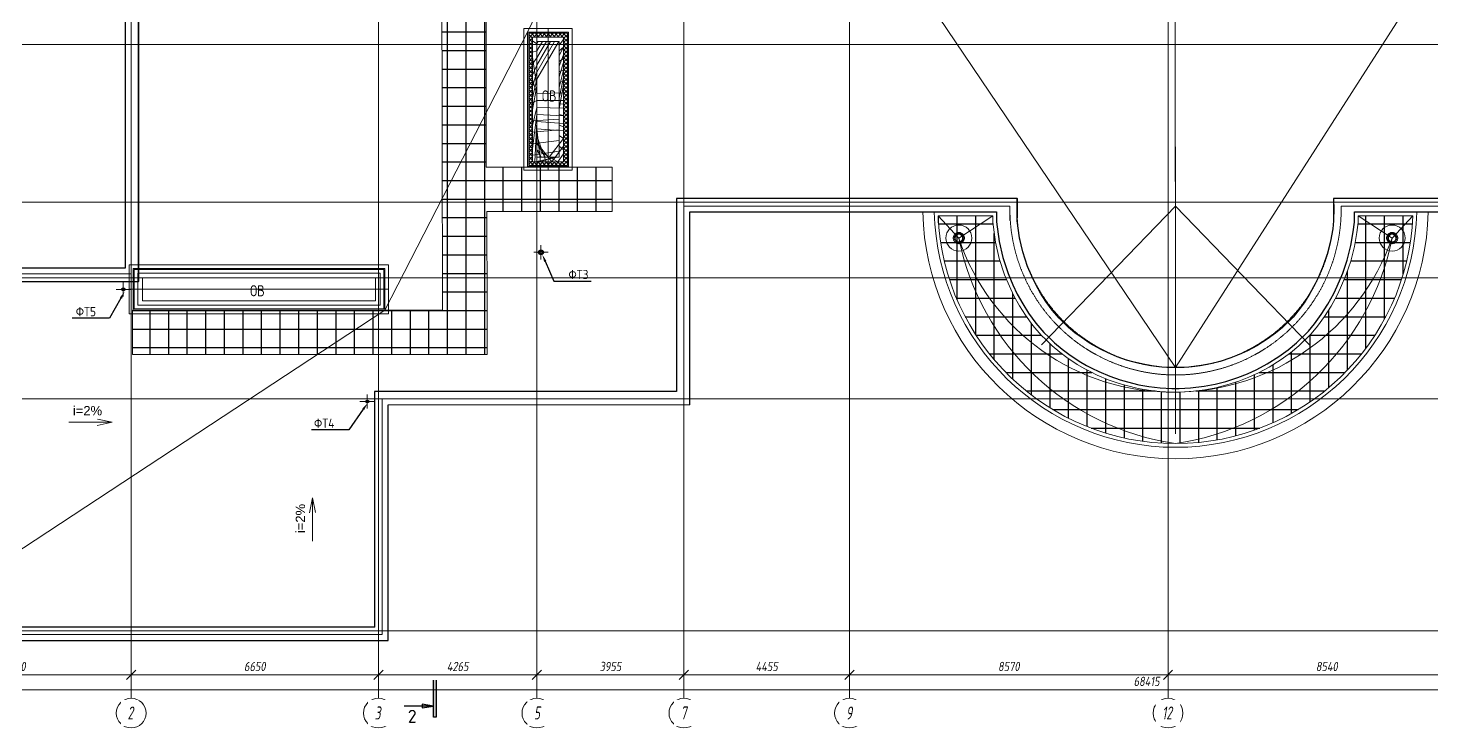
# Model space of a CAD drawing. Extents: x -96705 to 1864084, y -482104 to 235.
# Drawn here: x 1202789 to 1240559, y -158358 to -139516 of the extents above; entities that cross this region are included whole.
import ezdxf
from ezdxf import colors
from ezdxf.entities.mleader import LeaderData, LeaderLine
from ezdxf.math import Vec2, Vec3

# ---------------------------------------------------------------- set-up
doc = ezdxf.new("R2010")
doc.units = 0
doc.header["$LTSCALE"] = 100
doc.header["$PDMODE"] = 1
doc.header["$PDSIZE"] = 200
for name, pattern in [('ACAD_ISO02W100', [15, 12, -3]), ('CENTER', [2, 1.25, -0.25, 0.25, -0.25]), ('HIDDEN', [6, 4, -2])]:
    doc.linetypes.add(name, pattern=pattern)
doc.layers.get('Defpoints').update_dxf_attribs({"color": 42})
for name, color, linetype, lineweight in [('!!!_АР_отделка', 92, 'Continuous', 13), ('!!!_АР_перегородки блоки', 7, 'Continuous', 5), ('_ВК-К1', 14, 'Continuous', 40), ('АР_Навесной фасад', 5, 'Continuous', 5), ('АР_Оси', 193, 'Continuous', 9), ('АР_Оси размеры', 164, 'Continuous', 9), ('АР_Разрезы', 175, 'Continuous', 9), ('АР_тонкая линия', 250, 'Continuous', 0), ('ОБОРУДОВАНИЕ', 253, 'Continuous', 5), ('перекр 0.3', 181, 'Continuous', 30), ('Подвал', 250, 'Continuous', 30), ('пунктир', 251, 'Continuous', 13), ('РАЗМЕРЫ ВНУТРЕННИЕ', 137, 'Continuous', 5)]:
    doc.layers.add(name, color=color, linetype=linetype, lineweight=lineweight)
for name, color, linetype in [('АР_Кровля дорожки', 6, 'Continuous'), ('АР_Отверстия', 251, 'Continuous'), ('П_Текст', 7, 'Continuous'), ('Тонкая', 7, 'Continuous')]:
    doc.layers.add(name, color=color, linetype=linetype)
doc.layers.get('Тонкая').off()
doc.styles.add('ICOCPEUR', font='isocpeur.ttf')
doc.styles.add('ISOCPEUR_2', font='isocpeur.ttf', dxfattribs={"width": 0.9, "height": 300})
doc.styles.add('METRO-STYLE', font='isocpeur.ttf', dxfattribs={"width": 0.9, "oblique": 15})
doc.styles.get("Standard").update_dxf_attribs({"font": 'arial.ttf'})
doc.styles.add('ГОСТ 2.304', font='CS_Gost2304.shx', dxfattribs={"oblique": 10})
doc.dimstyles.new('СПДС', dxfattribs={"dimscale": 100, "dimtxt": 2.5, "dimasz": 2.5, "dimexe": 2, "dimexo": 0.625, "dimgap": 1, "dimtad": 1, "dimdec": 0, "dimrnd": 5, "dimtxsty": 'ГОСТ 2.304', "dimblk": 'OBLIQUE', "dimblk1": 'OBLIQUE', "dimblk2": 'OBLIQUE', "dimcen": 2.5, "dimdle": 2, "dimadec": 0, "dimazin": 2, "dimtfac": 0.75, "dimtdec": 4, "dimtmove": 1, "dimatfit": 3, "dimfxl": 1, "dimtfill": 1, "dimtolj": 1, "dimarcsym": 1})
pattern_1 = [(90, (1540573.54, -68620.2), (-500, 0), []), (180, (1540573.54, -68620.2), (-3e-14, -500), [])]

# ---------------------------------------------------------------- blocks, each defined once
blk = doc.blocks.new('_Oblique')
at = {"color": 0, "linetype": 'ByBlock', "lineweight": -2}
blk.add_line((-0.5, -0.5), (0.5, 0.5), dxfattribs=at)
blk = doc.blocks.new('*D369')
at = {"layer": 'Defpoints', "color": 0, "lineweight": 30, "ltscale": 100, "transparency": 16777216}
for p in [(6555, -78232), (12805, -78232), (12805, -78642)]:
    blk.add_point(p, dxfattribs=at)
at = {"layer": 'АР_Оси размеры', "color": 0, "lineweight": -2, "ltscale": 100, "transparency": 16777216}
for p, q in [((6555, -78232), (6555, -78792)), ((12805, -78232), (12805, -78792)), ((6405, -78642), (12955, -78642))]:
    blk.add_line(p, q, dxfattribs=at)
at = {"layer": 'АР_Оси размеры', "color": 0, "lineweight": -2, "ltscale": 100, "transparency": 16777216, "xscale": 250, "yscale": 250, "zscale": 250, "rotation": 180}
blk.add_blockref('_Oblique', (6555, -78642), dxfattribs=at)
at = {"layer": 'АР_Оси размеры', "color": 0, "lineweight": -2, "ltscale": 100, "transparency": 16777216, "xscale": 250, "yscale": 250, "zscale": 250}
blk.add_blockref('_Oblique', (12805, -78642), dxfattribs=at)
at = {"layer": 'АР_Оси размеры', "color": 0, "ltscale": 100, "transparency": 16777216, "insert": (9680, -78417), "char_height": 250, "attachment_point": 5, "style": 'ГОСТ 2.304'}
blk.add_mtext('\\A1;6250', dxfattribs=at)
blk = doc.blocks.new('*D370')
at = {"layer": 'Defpoints', "color": 0, "lineweight": 30, "ltscale": 100, "transparency": 16777216}
for p in [(19455, -77818), (12805, -78232), (19455, -78642)]:
    blk.add_point(p, dxfattribs=at)
at = {"layer": 'АР_Оси размеры', "color": 0, "lineweight": -2, "ltscale": 100, "transparency": 16777216}
for p, q in [((19455, -77818), (19455, -78792)), ((12805, -78232), (12805, -78792)), ((12655, -78642), (19605, -78642))]:
    blk.add_line(p, q, dxfattribs=at)
at = {"layer": 'АР_Оси размеры', "color": 0, "lineweight": -2, "ltscale": 100, "transparency": 16777216, "xscale": 250, "yscale": 250, "zscale": 250, "rotation": 180}
blk.add_blockref('_Oblique', (12805, -78642), dxfattribs=at)
at = {"layer": 'АР_Оси размеры', "color": 0, "lineweight": -2, "ltscale": 100, "transparency": 16777216, "xscale": 250, "yscale": 250, "zscale": 250}
blk.add_blockref('_Oblique', (19455, -78642), dxfattribs=at)
at = {"layer": 'АР_Оси размеры', "color": 0, "ltscale": 100, "transparency": 16777216, "insert": (16130, -78417), "char_height": 250, "attachment_point": 5, "style": 'ГОСТ 2.304'}
blk.add_mtext('\\A1;6650', dxfattribs=at)
blk = doc.blocks.new('*D371')
at = {"layer": 'Defpoints', "color": 0, "lineweight": 30, "ltscale": 100, "transparency": 16777216}
for p in [(19455, -77818), (23720, -77818), (23720, -78642)]:
    blk.add_point(p, dxfattribs=at)
at = {"layer": 'АР_Оси размеры', "color": 0, "lineweight": -2, "ltscale": 100, "transparency": 16777216}
for p, q in [((19455, -77818), (19455, -78792)), ((23720, -77818), (23720, -78792)), ((19305, -78642), (23870, -78642))]:
    blk.add_line(p, q, dxfattribs=at)
at = {"layer": 'АР_Оси размеры', "color": 0, "lineweight": -2, "ltscale": 100, "transparency": 16777216, "xscale": 250, "yscale": 250, "zscale": 250, "rotation": 180}
blk.add_blockref('_Oblique', (19455, -78642), dxfattribs=at)
at = {"layer": 'АР_Оси размеры', "color": 0, "lineweight": -2, "ltscale": 100, "transparency": 16777216, "xscale": 250, "yscale": 250, "zscale": 250}
blk.add_blockref('_Oblique', (23720, -78642), dxfattribs=at)
at = {"layer": 'АР_Оси размеры', "color": 0, "ltscale": 100, "transparency": 16777216, "insert": (21588, -78417), "char_height": 250, "attachment_point": 5, "style": 'ГОСТ 2.304'}
blk.add_mtext('\\A1;4265', dxfattribs=at)
blk = doc.blocks.new('*D372')
at = {"layer": 'Defpoints', "color": 0, "lineweight": 30, "ltscale": 100, "transparency": 16777216}
for p in [(23720, -77818), (27675, -78119), (27675, -78642)]:
    blk.add_point(p, dxfattribs=at)
at = {"layer": 'АР_Оси размеры', "color": 0, "lineweight": -2, "ltscale": 100, "transparency": 16777216}
for p, q in [((23720, -77818), (23720, -78792)), ((27675, -78119), (27675, -78792)), ((23570, -78642), (27825, -78642))]:
    blk.add_line(p, q, dxfattribs=at)
at = {"layer": 'АР_Оси размеры', "color": 0, "lineweight": -2, "ltscale": 100, "transparency": 16777216, "xscale": 250, "yscale": 250, "zscale": 250, "rotation": 180}
blk.add_blockref('_Oblique', (23720, -78642), dxfattribs=at)
at = {"layer": 'АР_Оси размеры', "color": 0, "lineweight": -2, "ltscale": 100, "transparency": 16777216, "xscale": 250, "yscale": 250, "zscale": 250}
blk.add_blockref('_Oblique', (27675, -78642), dxfattribs=at)
at = {"layer": 'АР_Оси размеры', "color": 0, "ltscale": 100, "transparency": 16777216, "insert": (25698, -78417), "char_height": 250, "attachment_point": 5, "style": 'ГОСТ 2.304'}
blk.add_mtext('\\A1;3955', dxfattribs=at)
blk = doc.blocks.new('*D373')
at = {"layer": 'Defpoints', "color": 0, "lineweight": 30, "ltscale": 100, "transparency": 16777216}
for p in [(32130, -77800), (27675, -78119), (32130, -78642)]:
    blk.add_point(p, dxfattribs=at)
at = {"layer": 'АР_Оси размеры', "color": 0, "lineweight": -2, "ltscale": 100, "transparency": 16777216}
for p, q in [((32130, -77800), (32130, -78792)), ((27675, -78119), (27675, -78792)), ((27525, -78642), (32280, -78642))]:
    blk.add_line(p, q, dxfattribs=at)
at = {"layer": 'АР_Оси размеры', "color": 0, "lineweight": -2, "ltscale": 100, "transparency": 16777216, "xscale": 250, "yscale": 250, "zscale": 250, "rotation": 180}
blk.add_blockref('_Oblique', (27675, -78642), dxfattribs=at)
at = {"layer": 'АР_Оси размеры', "color": 0, "lineweight": -2, "ltscale": 100, "transparency": 16777216, "xscale": 250, "yscale": 250, "zscale": 250}
blk.add_blockref('_Oblique', (32130, -78642), dxfattribs=at)
at = {"layer": 'АР_Оси размеры', "color": 0, "ltscale": 100, "transparency": 16777216, "insert": (29903, -78417), "char_height": 250, "attachment_point": 5, "style": 'ГОСТ 2.304'}
blk.add_mtext('\\A1;4455', dxfattribs=at)
blk = doc.blocks.new('*D374')
at = {"layer": 'Defpoints', "color": 0, "lineweight": 30, "ltscale": 100, "transparency": 16777216}
for p in [(32130, -77800), (40700, -77800), (40700, -78642)]:
    blk.add_point(p, dxfattribs=at)
at = {"layer": 'АР_Оси размеры', "color": 0, "lineweight": -2, "ltscale": 100, "transparency": 16777216}
for p, q in [((32130, -77800), (32130, -78792)), ((40700, -77800), (40700, -78792)), ((31980, -78642), (40850, -78642))]:
    blk.add_line(p, q, dxfattribs=at)
at = {"layer": 'АР_Оси размеры', "color": 0, "lineweight": -2, "ltscale": 100, "transparency": 16777216, "xscale": 250, "yscale": 250, "zscale": 250, "rotation": 180}
blk.add_blockref('_Oblique', (32130, -78642), dxfattribs=at)
at = {"layer": 'АР_Оси размеры', "color": 0, "lineweight": -2, "ltscale": 100, "transparency": 16777216, "xscale": 250, "yscale": 250, "zscale": 250}
blk.add_blockref('_Oblique', (40700, -78642), dxfattribs=at)
at = {"layer": 'АР_Оси размеры', "color": 0, "ltscale": 100, "transparency": 16777216, "insert": (36415, -78417), "char_height": 250, "attachment_point": 5, "style": 'ГОСТ 2.304'}
blk.add_mtext('\\A1;8570', dxfattribs=at)
blk = doc.blocks.new('*D375')
at = {"layer": 'Defpoints', "color": 0, "lineweight": 30, "ltscale": 100, "transparency": 16777216}
for p in [(40700, -77800), (49240, -78068), (49240, -78642)]:
    blk.add_point(p, dxfattribs=at)
at = {"layer": 'АР_Оси размеры', "color": 0, "lineweight": -2, "ltscale": 100, "transparency": 16777216}
for p, q in [((40700, -77800), (40700, -78792)), ((49240, -78068), (49240, -78792)), ((40550, -78642), (49390, -78642))]:
    blk.add_line(p, q, dxfattribs=at)
at = {"layer": 'АР_Оси размеры', "color": 0, "lineweight": -2, "ltscale": 100, "transparency": 16777216, "xscale": 250, "yscale": 250, "zscale": 250, "rotation": 180}
blk.add_blockref('_Oblique', (40700, -78642), dxfattribs=at)
at = {"layer": 'АР_Оси размеры', "color": 0, "lineweight": -2, "ltscale": 100, "transparency": 16777216, "xscale": 250, "yscale": 250, "zscale": 250}
blk.add_blockref('_Oblique', (49240, -78642), dxfattribs=at)
at = {"layer": 'АР_Оси размеры', "color": 0, "ltscale": 100, "transparency": 16777216, "insert": (44970, -78417), "char_height": 250, "attachment_point": 5, "style": 'ГОСТ 2.304'}
blk.add_mtext('\\A1;8540', dxfattribs=at)
blk = doc.blocks.new('*D397')
at = {"layer": 'Defpoints', "color": 0, "lineweight": 30, "ltscale": 100, "transparency": 16777216}
for p in [(6555, -78792), (74970, -78792), (74970, -79044)]:
    blk.add_point(p, dxfattribs=at)
at = {"layer": 'АР_Оси размеры', "color": 0, "lineweight": -2, "ltscale": 100, "transparency": 16777216}
for p, q in [((6555, -78792), (6555, -79194)), ((74970, -78792), (74970, -79194)), ((6405, -79044), (75120, -79044))]:
    blk.add_line(p, q, dxfattribs=at)
at = {"layer": 'АР_Оси размеры', "color": 0, "lineweight": -2, "ltscale": 100, "transparency": 16777216, "xscale": 250, "yscale": 250, "zscale": 250, "rotation": 180}
blk.add_blockref('_Oblique', (6555, -79044), dxfattribs=at)
at = {"layer": 'АР_Оси размеры', "color": 0, "lineweight": -2, "ltscale": 100, "transparency": 16777216, "xscale": 250, "yscale": 250, "zscale": 250}
blk.add_blockref('_Oblique', (74970, -79044), dxfattribs=at)
at = {"layer": 'АР_Оси размеры', "color": 0, "ltscale": 100, "transparency": 16777216, "insert": (40124, -78819), "char_height": 250, "attachment_point": 5, "style": 'ГОСТ 2.304'}
blk.add_mtext('\\A1;68415', dxfattribs=at)
blk = doc.blocks.new('A$C6f2de472')
at = {"layer": 'АР_тонкая линия', "color": 8, "ltscale": 100}
for p, q in [((55, -69), (55, -734)), ((55, -734), (10, -510)), ((10, -510), (55, -734)), ((55, -734), (104, -506))]:
    blk.add_line(p, q, dxfattribs=at)
blk = doc.blocks.new('M_Сток крыши - Сетчатый фильтр 380 мм - Слив 200 мм 2-3193379-Кровля')
at = {"layer": 'ОБОРУДОВАНИЕ', "color": 8, "lineweight": 20, "flags": 128}
for points in [[(-152, 9), (-132, 9), (-112, 9)], [(-108, 31), (-127, 37), (-146, 44)], [(-142, 56), (-123, 49), (-104, 43)], [(-93, 63), (-109, 74), (-126, 86)], [(-118, 96), (-102, 85), (-86, 73)], [(-70, 88), (-82, 104), (-93, 120)], [(-83, 128), (-71, 112), (-59, 95)], [(-40, 105), (-46, 124), (-52, 143)], [(-40, 147), (-34, 128), (-28, 109)], [(-6, 112), (-6, 132), (-6, 152)], [(6, 152), (6, 132), (6, 112)], [(28, 109), (34, 128), (40, 147)], [(52, 143), (46, 124), (40, 105)], [(59, 95), (71, 112), (83, 128)], [(93, 120), (82, 104), (70, 88)], [(86, 73), (102, 85), (118, 96)], [(126, 86), (109, 74), (93, 63)], [(104, 43), (123, 49), (142, 56)], [(146, 44), (127, 37), (108, 31)], [(112, 9), (132, 9), (152, 9)], [(-112, -4), (-132, -4), (-152, -4)], [(-147, -38), (-128, -32), (-109, -26)], [(-106, -38), (-125, -44), (-144, -51)], [(-128, -82), (-112, -71), (-96, -59)], [(-88, -69), (-105, -81), (-121, -93)], [(-96, -118), (-84, -102), (-72, -86)], [(-62, -94), (-74, -110), (-86, -126)], [(-54, -143), (-48, -124), (-42, -104)], [(-29, -108), (-36, -128), (-42, -147)], [(-6, -152), (-6, -132), (-6, -112)], [(6, -112), (6, -132), (6, -152)], [(42, -147), (36, -128), (29, -108)], [(42, -104), (48, -124), (54, -143)], [(86, -126), (74, -110), (62, -94)], [(72, -86), (84, -102), (96, -118)], [(121, -93), (105, -81), (88, -69)], [(96, -59), (112, -71), (128, -82)], [(144, -51), (125, -44), (106, -38)], [(109, -26), (128, -32), (147, -38)], [(152, -4), (132, -4), (112, -4)]]:
    blk.add_lwpolyline(points, dxfattribs=at)
at = {"layer": 'ОБОРУДОВАНИЕ', "color": 8, "lineweight": 20}
for radius, start, end in [(350, 360, 180), (152, 163.3962, 176.5684), (152, 145.5443, 158.6195), (152, 127.775, 140.7677), (112, 175.3454, 180), (112, 157.4148, 163.893), (102, 360, 180), (112, 139.6161, 146.0938), (152, 110.0657, 122.9987), (112, 121.9295, 128.4067), (152, 92.388, 105.2896), (112, 104.3243, 110.801), (112, 86.7618, 93.2382), (152, 74.7104, 87.612), (112, 69.199, 75.6757), (152, 57.0013, 69.9343), (112, 51.5933, 58.0705), (112, 33.9062, 40.3839), (152, 39.2323, 52.225), (112, 16.107, 22.5852), (112, 360, 4.6546), (152, 21.3805, 34.4557), (152, 3.4316, 16.6038), (350, 180, 360), (152, 181.3452, 194.6195), (152, 199.3962, 212.7677), (152, 217.5443, 230.9987), (112, 180, 181.8238), (112, 193.4148, 199.893), (102, 180, 360), (112, 211.6161, 218.0938), (152, 235.775, 249.2896), (112, 229.9295, 236.4067), (112, 248.3243, 254.801), (152, 254.0657, 267.612), (112, 266.7618, 273.2382), (152, 272.388, 285.9343), (112, 285.199, 291.6757), (152, 290.7104, 304.225), (112, 303.5933, 310.0705), (112, 321.9062, 328.3839), (152, 309.0013, 322.4557), (112, 340.107, 346.5852), (112, 358.1762, 360), (152, 327.2323, 340.6038), (152, 345.3805, 358.6548)]:
    blk.add_arc((0, 0), radius, start, end, dxfattribs=at)
blk = doc.blocks.new('A$C60573c2e')
at = {"layer": 'АР_Разрезы', "ltscale": 100}
h = blk.add_hatch(color=8, dxfattribs=at)
h.dxf.hatch_style = 1
h.paths.add_polyline_path([(20810, -76719), (20880, -76719), (20880, -77719), (20810, -77719)])
h.paths.add_polyline_path([(20509, -77369), (20810, -77419), (20509, -77419)])
h.paths.add_polyline_path([(20509, -77419), (20810, -77419), (20509, -77469)])
at = {"layer": 'АР_Разрезы', "color": 8, "lineweight": 25, "ltscale": 100}
for p, q in [((20810, -77719), (20810, -76719)), ((20880, -76719), (20880, -77719)), ((20810, -77419), (20509, -77369)), ((20509, -77369), (20509, -77469)), ((20509, -77469), (20810, -77419)), ((20880, -77719), (20810, -77719))]:
    blk.add_line(p, q, dxfattribs=at)
at = {"layer": 'АР_Разрезы', "color": 8, "lineweight": 25, "ltscale": 100, "elevation": 0}
blk.add_lwpolyline([(20810, -77419), (20026, -77419)], dxfattribs=at)
at = {"layer": 'АР_Разрезы', "color": 8, "lineweight": 25, "ltscale": 100, "insert": (20360, -77519), "char_height": 350, "width": 583.33, "attachment_point": 3, "style": 'METRO-STYLE'}
blk.add_mtext('{\\Q0;\\W1;2}', dxfattribs=at)
blk = doc.blocks.new('A$C6552fe61')
at = {"layer": '_ВК-К1', "color": 8, "lineweight": 9, "ltscale": 100}
for p, q in [((-195, 0), (195, 0)), ((0, 192), (0, -192))]:
    blk.add_line(p, q, dxfattribs=at)
blk = doc.blocks.new('A$C1c8ff280')
at = {"layer": 'пунктир', "color": 8, "linetype": 'ACAD_ISO02W100', "ltscale": 50}
for points in [[(36321, -64341), (36321, -63955), (27550, -63955), (27550, -69145), (19430, -69145), (19430, -75495), (6330, -75495), (6330, -65785), (12680, -65785), (12680, -47915), (23295, -47915), (23295, -43950), (58095, -43950), (58095, -47915), (68595, -47915), (68595, -65785), (74945, -65785), (74945, -75495), (61845, -75495), (61845, -69145), (53965, -69145), (53965, -63955), (45231, -63955), (45231, -64250)], [(36521, -64269), (36521, -63755), (27350, -63755), (27350, -68945), (19230, -68945), (19230, -75295), (6530, -75295), (6530, -65985), (12880, -65985), (12880, -48115), (23595, -48115), (23595, -44250), (57795, -44250), (57795, -48115), (68395, -48115), (68395, -65985), (74745, -65985), (74745, -75295), (62045, -75295), (62045, -68945), (54165, -68945), (54165, -63755), (45031, -63755)], [(45031, -63755), (45031, -64283)]]:
    blk.add_lwpolyline(points, dxfattribs=at)
for centre, radius, start, end in [((40776, -64040), 4265, 176.165, 3.835), ((40776, -64047), 4456, 178.8191, 1.1809)]:
    blk.add_arc(centre, radius, start, end, dxfattribs=at)
blk = doc.blocks.new('A$C2a493afe')
at = {"layer": 'АР_Оси размеры', "color": 8, "ltscale": 100}
for base, p1, p2, picture, middle in [((32130.1, -78642.2), (27675.1, -78119.2), (32130.1, -77800.4), '*D373', (29902.6, -78417.2)), ((40700.1, -78642.2), (32130.1, -77800.4), (40700.1, -77800.4), '*D374', (36415.1, -78417.2)), ((49240.1, -78642.2), (40700.1, -77800.4), (49240.1, -78068.3), '*D375', (44970.1, -78417.2)), ((19455.1, -78642.2), (12805.1, -78232.3), (19455.1, -77818.4), '*D370', (16130.1, -78417.2)), ((23720.1, -78642.2), (19455.1, -77818.4), (23720.1, -77818.4), '*D371', (21587.6, -78417.2)), ((27675.1, -78642.2), (23720.1, -77818.4), (27675.1, -78119.2), '*D372', (25697.6, -78417.2)), ((12805.1, -78642.2), (6555.1, -78232.3), (12805.1, -78232.3), '*D369', (9680.1, -78417.2))]:
    dim = blk.add_linear_dim(base=base, p1=p1, p2=p2, dimstyle='СПДС', override={"dimclrd": 8, "dimclre": 8, "dimclrt": 8}, dxfattribs=at)
    dim.commit()
    dim.dimension.update_dxf_attribs({"geometry": picture, "text_midpoint": middle})
dim = blk.add_linear_dim(base=(74970.1, -79044.3), p1=(6555.1, -78792.2), p2=(74970.1, -78792.2), dimstyle='СПДС', override={"dimclrd": 8, "dimclre": 8, "dimclrt": 8}, dxfattribs=at)
dim.commit()
dim.dimension.update_dxf_attribs({"geometry": '*D397', "text_midpoint": (40124.1, -79044.3), "dimtype": 128})

msp = doc.modelspace()

# ---------------------------------------------------------------- hatches: boundary and pattern name
at = {"layer": '!!!_АР_отделка'}
h = msp.add_hatch(dxfattribs=at)
h.set_pattern_fill('ANSI37', color=8, scale=600, angle=180)
h.set_pattern_definition([(225, (835743.04, -256725.61), (53.033009, -53.033009), []), (315, (835743.04, -256725.61), (53.033009, 53.033009), [])])
h.paths.add_polyline_path([(1216258.1, -139656.4), (1216258.6, -143215.6), (1217298.5, -143215.6), (1217298.5, -139656.4)])
h.paths.add_polyline_path([(1216358.6, -139756.4), (1217198.5, -139756.4), (1217198.5, -143115.6), (1216358.6, -143115.6)], flags=16)
h.paths.add_polyline_path([(1217746, -140650.2), (1217803, -140126.1)])
at = {"layer": '!!!_АР_перегородки блоки', "lineweight": 5}
h = msp.add_hatch(dxfattribs=at)
h.set_pattern_fill('ANSI32', color=8, scale=500, angle=180, style=0)
h.set_pattern_definition([(225, (8364590554.85, 936049687.1), (132.5825214725, -132.5825214725), []), (225, (8364590466.47, 936049687.1), (132.5825214725, -132.5825214725), [])])
h.paths.add_polyline_path([(1216358.6, -139756.4), (1216359.6, -143115.6), (1217199, -143115.6), (1217198, -139756.4)])
h.paths.add_polyline_path([(1216478.6, -139876.4), (1217078.5, -139876.4), (1217078.5, -142995.6), (1216478.6, -142995.6)], flags=16)
h.paths.add_polyline_path([(1217980, -140498.1), (1217980, -140110.1)])
at = {"layer": 'АР_Кровля дорожки', "ltscale": 120}
h = msp.add_hatch(dxfattribs=at)
h.set_pattern_fill('ANSI37', color=8, scale=4000, angle=45, double=1)
h.set_pattern_definition(pattern_1)
h.paths.add_polyline_path([(1215129.2, -143257), (1215115.3, -143257), (1215115.4, -137782.5), (1213917.7, -137781.7), (1213941.7, -147106.7), (1215139.4, -147107)])
h = msp.add_hatch(dxfattribs=at)
h.set_pattern_fill('ANSI37', color=8, scale=4000, angle=45, double=1)
h.set_pattern_definition(pattern_1)
h.paths.add_polyline_path([(1215130.7, -144456.1), (1215131, -143257.4), (1218506.1, -143257.1), (1218505.8, -144455.8)])
h = msp.add_hatch(dxfattribs=at)
h.set_pattern_fill('ANSI37', color=8, scale=4000, angle=45, double=1)
h.set_pattern_definition([(90, (732783.9, -193786.7), (-500, 0), []), (180, (732783.9, -193786.7), (-3e-14, -500), [])])
h.paths.add_polyline_path([(1240046.2, -144568.5), (1238574.5, -144568.5), (1238574.5, -144747.1), (1238542.6, -145018.9), (1238475.6, -145395.9), (1238374.1, -145792.9), (1238255.2, -146147.3), (1238103.4, -146510.5), (1238006.7, -146709.2), (1237844.5, -147002.7), (1237665.4, -147283.9), (1237478.7, -147540.6), (1237313, -147745.4), (1236977.9, -148069), (1236753.2, -148254.8), (1236499.5, -148440.4), (1236177, -148643.6), (1235894.1, -148795.2), (1235635.5, -148914.4), (1235367.6, -149020), (1235044.3, -149124.6), (1234744.3, -149200.5), (1234448, -149256.8), (1234076.4, -149301.7), (1233763.5, -149317.8), (1233556, -149317.5), (1233241.3, -149301.4), (1232931, -149265.7), (1232652.1, -149216.8), (1232340.6, -149142.6), (1232143.2, -149084.6), (1231852.7, -148983), (1231553.9, -148856.6), (1231361.2, -148762.5), (1231220.5, -148687.4), (1231018.6, -148569.4), (1230736.3, -148381.7), (1230546.1, -148238.8), (1230341.1, -148068.4), (1230179.5, -147912.4), (1230044.4, -147781.9), (1229823.9, -147522), (1229623.7, -147245.3), (1229463.5, -146992.9), (1229314, -146724.2), (1229190.1, -146468.3), (1229063.1, -146161.8), (1228918.7, -145720.7), (1228816.6, -145282.1), (1228742.2, -144737.6), (1228742.2, -144568.5), (1227273.7, -144568.5, 0.9605126)])
h = msp.add_hatch(dxfattribs=at)
h.set_pattern_fill('ANSI37', color=8, scale=4000, angle=45, double=1)
h.set_pattern_definition(pattern_1)
h.paths.add_polyline_path([(1205594.7, -148305.4), (1205595.1, -147106.7), (1215139.4, -147106.7), (1215139.1, -148305.4)])

# ---------------------------------------------------------------- linework, layer by layer
at = {"layer": '_ВК-К1', "color": 8, "lineweight": 9, "ltscale": 100}
for p, q in [((1216486.4, -145552.8), (1216690.3, -145552.8)), ((1216588.3, -145440.4), (1216588.3, -145665.3)), ((1205351.4, -146438.7), (1205351.4, -146663.7)), ((1205249.5, -146551.2), (1205453.4, -146551.2)), ((1211914.4, -149456.6), (1211914.4, -149681.6)), ((1211812.4, -149569.1), (1212016.3, -149569.1))]:
    msp.add_line(p, q, dxfattribs=at)
at = {"layer": '_ВК-К1', "color": 8, "lineweight": 40, "ltscale": 100}
for centre, radius in [((1216588.3, -145552.8), 55), ((1216588.3, -145552.8), 55), ((1205351.4, -146551.2), 30), ((1211914.4, -149569.1), 30)]:
    msp.add_circle(centre, radius, dxfattribs=at)
at = {"layer": 'АР_Навесной фасад', "color": 8, "lineweight": 30, "ltscale": 100}
for points in [[(1251138.6, -124141.7), (1216018.6, -124141.7), (1216018.6, -128106.7), (1205403.6, -128106.7), (1205403.6, -145976.7), (1199053.2, -145976.7)], [(1199413.2, -146336.7), (1205763.6, -146336.7), (1205763.6, -128466.7), (1216478.6, -128466.7), (1216478.6, -124601.7), (1250678.6, -124601.7), (1250678.6, -128466.7), (1261278.6, -128466.7), (1261278.6, -146336.7), (1267629, -146336.7), (1267629, -155646.7), (1254928.6, -155646.7), (1254928.6, -149296.7), (1247048.6, -149296.7), (1247048.6, -144106.7), (1237914.5, -144106.7)], [(1237914.5, -144106.7), (1237914.5, -144706.7), (1237889.4, -144920.8), (1237830.1, -145254.4), (1237740.6, -145604.1), (1237637, -145912.9), (1237501.7, -146236.7), (1237420.6, -146403.2), (1237276.8, -146663.7), (1237119.6, -146910.3), (1236954.9, -147136.9), (1236825.4, -147296.9), (1236537.7, -147574.8), (1236347.6, -147731.9), (1236128.3, -147892.4), (1235844.8, -148071), (1235599.8, -148202.3), (1235376.1, -148305.4), (1235144.8, -148396.5), (1234861.5, -148488.2), (1234601.6, -148554), (1234346.7, -148602.4), (1234020, -148641.8), (1233746.5, -148655.9), (1233573, -148655.7), (1233296.2, -148641.6), (1233025.8, -148610.5), (1232785.7, -148568.4), (1232510.3, -148502.8), (1232345.4, -148454.3), (1232090.4, -148365.1), (1231827.4, -148253.8), (1231661.4, -148172.9), (1231542.6, -148109.4), (1231368.1, -148007.4), (1231117.5, -147840.8), (1230955.4, -147719), (1230781.8, -147574.8), (1230638, -147435.8), (1230526.4, -147328.1), (1230343.7, -147112.7), (1230170.1, -146872.8), (1230030.9, -146653.5), (1229899.8, -146417.8), (1229792.4, -146196.1), (1229682.4, -145930.7), (1229554.9, -145541.1), (1229466.3, -145160.5), (1229404.3, -144706.9), (1229404.3, -144106.7), (1220233.6, -144106.7), (1220233.6, -149296.7), (1212113.6, -149296.7), (1212113.8, -155646.7), (1199413.6, -155646.7)], [(1220593.6, -149656.7), (1220593.6, -144466.7), (1228842.1, -144466.7), (1228842.1, -144729), (1228915, -145262.1), (1229015.1, -145692), (1229156.9, -146125.2), (1229281.3, -146425.5), (1229402.7, -146676.2), (1229549.4, -146939.9), (1229706.4, -147187.3), (1229902.7, -147458.5), (1230117.4, -147711.6), (1230249, -147838.6), (1230407.9, -147992.1), (1230608.1, -148158.5), (1230794, -148298.2), (1231071.5, -148482.7), (1231269.2, -148598.3), (1231406.7, -148671.6), (1231595.3, -148763.7), (1231888.7, -148887.8), (1232173.8, -148987.6), (1232366.3, -149044.1), (1232672.3, -149117), (1232945.4, -149164.9), (1233249.5, -149199.9), (1233558.6, -149215.7), (1233760.9, -149216), (1234067.7, -149200.1), (1234432.6, -149156.1), (1234722.7, -149101), (1235016.5, -149026.6), (1235333.8, -148924), (1235596.2, -148820.6), (1235849.5, -148703.8), (1236126.7, -148555.3), (1236443.3, -148355.8), (1236691.7, -148174.1), (1236911.2, -147992.6), (1237239.1, -147675.9), (1237399.3, -147477.9), (1237582.6, -147225.7), (1237758.5, -146949.8), (1237917.8, -146661.2), (1238012.2, -146467.4), (1238161.5, -146110.2), (1238278.1, -145762.8), (1238377.8, -145372.9), (1238443.6, -145002.5), (1238474.5, -144739.4), (1238474.5, -144466.7), (1246688.6, -144466.7)], [(1199053.6, -156006.7), (1212473.9, -156006.7), (1212473.6, -149656.7)]]:
    msp.add_lwpolyline(points, dxfattribs=at)
at = {"layer": 'АР_Оси', "color": 8, "linetype": 'CENTER', "ltscale": 1000}
for p, q in [((1216478.6, -157558), (1216478.6, -122439.2)), ((1220433.6, -157558), (1220433.6, -122439.2)), ((1224888.6, -157558), (1224888.6, -122439.2)), ((1233458.6, -157558), (1233458.6, -122439.2)), ((1205563.6, -157558), (1205563.6, -122862.7)), ((1212213.6, -157558), (1212213.6, -127364.1)), ((1186749.9, -139956.7), (1270347, -139956.7)), ((1233658.6, -142717.3), (1233658.6, -148849.4)), ((1186749.9, -144206.7), (1270347, -144206.7)), ((1233659.8, -144308.5), (1230054.5, -148041.9)), ((1233659.8, -144308.5), (1233659.8, -150440.6)), ((1233659.8, -144308.5), (1237265.1, -148041.9)), ((1186749.9, -146236.7), (1270347, -146236.7)), ((1186749.9, -149496.7), (1270347, -149496.7)), ((1186749.9, -155746.7), (1270347, -155746.7))]:
    msp.add_line(p, q, dxfattribs=at)
at = {"layer": 'АР_Оси', "color": 8, "ltscale": 0.5}
for centre in [(1205563.6, -157958), (1212213.6, -157958), (1216478.6, -157958), (1220433.6, -157958), (1224888.6, -157958), (1233458.6, -157958)]:
    msp.add_circle(centre, 400, dxfattribs=at)
at = {"layer": 'АР_тонкая линия', "color": 8, "ltscale": 100}
for p, q in [((1233659.8, -148598.5), (1233641.1, -124601.7)), ((1227273.7, -144568.5), (1227831.3, -145168.7)), ((1227831.3, -145168.7), (1228742.2, -144568.5)), ((1239488.3, -145168.7), (1238574.5, -144568.5)), ((1240045.8, -144568.5), (1239488.3, -145168.7)), ((1212473.6, -149656.7), (1220593.6, -149656.7))]:
    msp.add_line(p, q, dxfattribs=at)
for points in [[(1212388.6, -147106.7), (1216228.6, -139626.4), (1218048.6, -135836.7), (1220433.6, -133856.9)], [(1221433.6, -133856.9), (1225018.6, -135836.7), (1233659.8, -148655.8)], [(1233659.8, -148655.8), (1241868.6, -135836.7), (1245848.6, -133852.3)], [(1215115.4, -138039.6), (1215115.3, -143257)], [(1215115.3, -143257), (1218506, -143257.1), (1218506, -144455.8), (1215130.4, -144456.5), (1215130.4, -144456.5)], [(1215130.4, -144456.5), (1215139.4, -147106.7), (1215139.3, -147106.7)], [(1227273.7, -144568.5), (1228742.2, -144568.5), (1228742.2, -144737.6), (1228816.6, -145282.1), (1228918.7, -145720.7), (1229063.1, -146161.8), (1229190.1, -146468.3), (1229314, -146724.2), (1229463.5, -146992.9), (1229623.7, -147245.3), (1229823.9, -147522), (1230044.4, -147781.9), (1230179.5, -147912.4), (1230341.1, -148068.4), (1230546.1, -148238.8), (1230736.3, -148381.7), (1231018.6, -148569.4), (1231220.5, -148687.4), (1231361.2, -148762.5), (1231553.9, -148856.6), (1231852.7, -148983), (1232143.2, -149084.6), (1232340.6, -149142.6), (1232652.1, -149216.8), (1232931, -149265.7), (1233241.3, -149301.4), (1233556, -149317.5), (1233763.5, -149317.8), (1234076.4, -149301.7), (1234448, -149256.8), (1234744.3, -149200.5), (1235044.3, -149124.6), (1235367.6, -149020), (1235635.5, -148914.4), (1235894.1, -148795.2), (1236177, -148643.6), (1236499.5, -148440.4), (1236753.2, -148254.8), (1236977.9, -148069), (1237313, -147745.4), (1237478.7, -147540.6), (1237665.4, -147283.9), (1237844.5, -147002.7), (1238006.7, -146709.2), (1238103.4, -146510.5), (1238255.2, -146147.3), (1238374.1, -145792.9), (1238475.6, -145395.9), (1238542.6, -145018.9), (1238574.5, -144747.1), (1238574.5, -144568.5), (1240045.8, -144568.5)], [(1215139.3, -147106.7), (1215139.3, -148305.4), (1205594.5, -148306.3), (1205595.3, -147106.7), (1213941.7, -147106.7)], [(1236537.7, -147576.6), (1236825.4, -147298.7)]]:
    msp.add_lwpolyline(points, dxfattribs=at)
for points in [[(1216228.6, -143245.6), (1217328.5, -143245.6), (1217328.5, -139626.4), (1216228.6, -139626.4)], [(1216258.6, -143215.6), (1217298.5, -143215.6), (1217298.5, -139656.4), (1216258.6, -139656.4)], [(1216358.6, -143115.6), (1217198.5, -143115.6), (1217198.5, -139756.4), (1216358.6, -139756.4)], [(1216478.6, -142995.6), (1217078.5, -142995.6), (1217078.5, -139876.4), (1216478.6, -139876.4)], [(1205613.6, -147106.7), (1212388.6, -147106.7), (1212388.6, -145986.7), (1205613.6, -145986.7)], [(1205643.6, -147076.7), (1212358.6, -147076.7), (1212358.6, -146016.7), (1205643.6, -146016.7)], [(1205743.6, -146976.7), (1212258.6, -146976.7), (1212258.6, -146116.7), (1205743.6, -146116.7)], [(1205863.6, -146856.7), (1212138.6, -146856.7), (1212138.6, -146236.7), (1205863.6, -146236.7)]]:
    msp.add_lwpolyline(points, close=True, dxfattribs=at)
for centre, radius, start, end in [((1233659.9, -144311.2), 6800.9, 181.31042, 358.67417), ((1233659.9, -144311.2), 6491.4, 181.38907, 358.61093), ((1233659.9, -144311.2), 6391.4, 182.30772, 357.69228), ((1233577.7, -143264.5), 6053.8, 198.33368, 270.77632), ((1234663.1, -143809.5), 6965.8, 191.2524, 261.71797), ((1232656.5, -143809.5), 6965.8, 278.28115, 348.74769), ((1233622.4, -143096.6), 6221.2, 270.34501, 340.54476)]:
    msp.add_arc(centre, radius, start, end, dxfattribs=at)
at = {"layer": 'перекр 0.3', "color": 8, "linetype": 'HIDDEN', "lineweight": 5, "ltscale": 50}
for p, q in [((1216778.5, -139526.4), (1216779, -143345.6)), ((1205513.6, -146546.7), (1212488.6, -146546.3))]:
    msp.add_line(p, q, dxfattribs=at)
for points in [[(1216128.6, -143345.6), (1217428.5, -143345.6), (1217428.5, -139526.4), (1216128.6, -139526.4)], [(1205513.6, -147206.7), (1212488.6, -147206.7), (1212488.6, -145886.7), (1205513.6, -145886.7)]]:
    msp.add_lwpolyline(points, close=True, dxfattribs=at)
at = {"layer": 'Подвал', "color": 8, "lineweight": 13, "ltscale": 500}
msp.add_line((1212388.6, -147106.7), (1199413.6, -155646.7), dxfattribs=at)
at = {"layer": 'РАЗМЕРЫ ВНУТРЕННИЕ', "color": 8}
msp.add_lwpolyline([(1210598.4, -131925.2), (1210574.4, -137767.4), (1213917, -137769.5), (1213941.7, -147106.7)], dxfattribs=at)

# ---------------------------------------------------------------- block references
at = {"color": 8, "ltscale": 100}
msp.add_blockref('A$C1c8ff280', (1192884.8, -80351.7), dxfattribs=at)
at = {"layer": 'АР_тонкая линия', "color": 8, "ltscale": 100, "yscale": 1.754367527776944, "zscale": 1.754367527776944}
for p, xscale, rotation in [((1203761.2, -150029.1), -1.754367527776944, 89.99999999989352), ((1210538.9, -153453.3), 1.754367527776944, 180)]:
    msp.add_blockref('A$C6f2de472', p, dxfattribs=dict(at, xscale=xscale, rotation=rotation))
at = {"layer": 'ОБОРУДОВАНИЕ', "color": 8, "rotation": 270}
msp.add_blockref('M_Сток крыши - Сетчатый фильтр 380 мм - Слив 200 мм 2-3193379-Кровля', (1227831.3, -145168.7), dxfattribs=at)
at = {"layer": 'ОБОРУДОВАНИЕ', "color": 8, "xscale": -1, "rotation": 90}
msp.add_blockref('M_Сток крыши - Сетчатый фильтр 380 мм - Слив 200 мм 2-3193379-Кровля', (1239488.3, -145168.7), dxfattribs=at)
at = {"layer": 'Подвал', "color": 8, "lineweight": 13, "ltscale": 500}
for p in [(1216588.3, -145552.8), (1205351.4, -146551.2), (1211914.4, -149569.1)]:
    msp.add_blockref('A$C6552fe61', p, dxfattribs=at)

# ---------------------------------------------------------------- texts
at = {"layer": 'АР_Отверстия', "color": 8, "ltscale": 100, "char_height": 300, "attachment_point": 5, "line_spacing_factor": 0.7, "style": 'ICOCPEUR'}
for insert in [(1216808.8, -141343.5), (1208959.4, -146588.5)]:
    msp.add_mtext('\\A1;{\\W0.8;ОВ}', dxfattribs=dict(at, insert=insert))
at = {"layer": 'АР_тонкая линия', "color": 8, "ltscale": 100, "insert": (1203995, -149690.7), "char_height": 250, "width": 682.5, "attachment_point": 1}
msp.add_mtext('i=2%', dxfattribs=at)
at = {"layer": 'АР_тонкая линия', "color": 8, "ltscale": 100, "insert": (1209991, -153113), "char_height": 250, "width": 682.5, "attachment_point": 1, "rotation": 90}
msp.add_mtext('i=2%', dxfattribs=at)

# ---------------------------------------------------------------- leaders
at = {"layer": 'П_Текст', "color": 8, "lineweight": 5}
ml = msp.add_multileader_mtext('Standard', dxfattribs=at)
ml.set_content('ФТ3', color=8, style='ISOCPEUR_2')
ml.set_leader_properties(color=8)
ml.build(insert=Vec2(0, 0))
ml.multileader.update_dxf_attribs({"text_left_attachment_type": 6, "text_right_attachment_type": 6, "dogleg_length": 374, "arrow_head_size": 200})
ctx = ml.context
ctx.base_point, ctx.char_height, ctx.arrow_head_size, ctx.landing_gap_size, ctx.plane_origin = Vec3(1217307.2, -146326.1), 250, 200, 20, Vec3(1226576.8, -149907.5)
ctx.left_attachment, ctx.right_attachment = 6, 6
notes = []
notes.append((ctx, [(0, (1, 1, 0), (1216933.2, -146326.1), (1, 0), 374, [(0, [(1216623, -145612)], 0, [])])]))
ctx.mtext.insert, ctx.mtext.width, ctx.mtext.flow_direction = Vec3(1217327.2, -146026.1), 5515.858, 5
ml = msp.add_multileader_mtext('Standard', dxfattribs=at)
ml.set_content('ФТ5', color=8, style='ISOCPEUR_2')
ml.set_leader_properties(color=8)
ml.build(insert=Vec2(0, 0))
ml.multileader.update_dxf_attribs({"text_left_attachment_type": 6, "text_right_attachment_type": 6, "dogleg_length": 374, "arrow_head_size": 200})
ctx = ml.context
ctx.base_point, ctx.char_height, ctx.arrow_head_size, ctx.landing_gap_size, ctx.plane_origin = Vec3(1204052.8, -147324.5), 250, 200, 20, Vec3(1215339.9, -150905.9)
ctx.left_attachment, ctx.right_attachment = 6, 6
notes.append((ctx, [(1, (1, 1, 0), (1204984.3, -147324.5), (-1, 0), 374, [(0, [(1205386.1, -146610.4)], 0, [])])]))
ctx.mtext.insert, ctx.mtext.width, ctx.mtext.flow_direction = Vec3(1204072.8, -147024.5), 5515.858, 5
ml = msp.add_multileader_mtext('Standard', dxfattribs=at)
ml.set_content('ФТ4', color=8, style='ISOCPEUR_2')
ml.set_leader_properties(color=8)
ml.build(insert=Vec2(0, 0))
ml.multileader.update_dxf_attribs({"text_left_attachment_type": 6, "text_right_attachment_type": 6, "dogleg_length": 374, "arrow_head_size": 200})
ctx = ml.context
ctx.base_point, ctx.char_height, ctx.arrow_head_size, ctx.landing_gap_size, ctx.plane_origin = Vec3(1210462.1, -150330.7), 250, 200, 20, Vec3(1221875.2, -153912.1)
ctx.left_attachment, ctx.right_attachment = 6, 6
notes.append((ctx, [(1, (1, 1, 0), (1211416.1, -150330.7), (-1, 0), 374, [(0, [(1211921.4, -149616.5)], 0, [])])]))
ctx.mtext.insert, ctx.mtext.width, ctx.mtext.flow_direction = Vec3(1210482.1, -150030.7), 5515.858, 5
for ctx, leaders in notes:
    for number, flags, end, landing, length, lines in leaders:
        leader = LeaderData()
        leader.index, (leader.has_last_leader_line, leader.has_dogleg_vector, leader.attachment_direction) = number, flags
        leader.last_leader_point, leader.dogleg_vector, leader.dogleg_length = Vec3(end), Vec3(landing), length
        for number, points, colour, breaks in lines:
            line = LeaderLine()
            line.index, line.vertices, line.color, line.breaks = number, Vec3.list(points), colors.encode_raw_color(colour), breaks
            leader.lines.append(line)
        ctx.leaders.append(leader)

# ---------------------------------------------------------------- next in the draw order: texts
at = {"layer": 'АР_Оси', "color": 8, "char_height": 350, "attachment_point": 1, "line_spacing_factor": 1.149209, "style": 'ГОСТ 2.304', "bg_fill": 2}
for s, insert, width in [('{\\W0.8;2}', (1205463.8, -157780.2), 114.629), ('{\\W0.8;12}', (1233299.1, -157780.2), 318.218)]:
    msp.add_mtext(s, dxfattribs=dict(at, insert=insert, width=width))
for s, insert in [('{\\W0.8;3}', (1212113.8, -157780.2)), ('{\\W0.8;5}', (1216398.2, -157780.2)), ('{\\W0.8;7}', (1220346.9, -157780.2)), ('{\\W0.8;9}', (1224793.9, -157780.2))]:
    msp.add_mtext(s, dxfattribs=dict(at, insert=insert))

# ---------------------------------------------------------------- next in the draw order: block references
at = {"layer": 'АР_тонкая линия', "color": 8, "ltscale": 100}
msp.add_blockref('A$C2a493afe', (1192758.5, -78286.6), dxfattribs=at)
at = {"layer": 'Тонкая', "color": 8, "ltscale": 100}
msp.add_blockref('A$C60573c2e', (1192884.8, -80351.7), dxfattribs=at)

doc.saveas('drawing.dxf')
